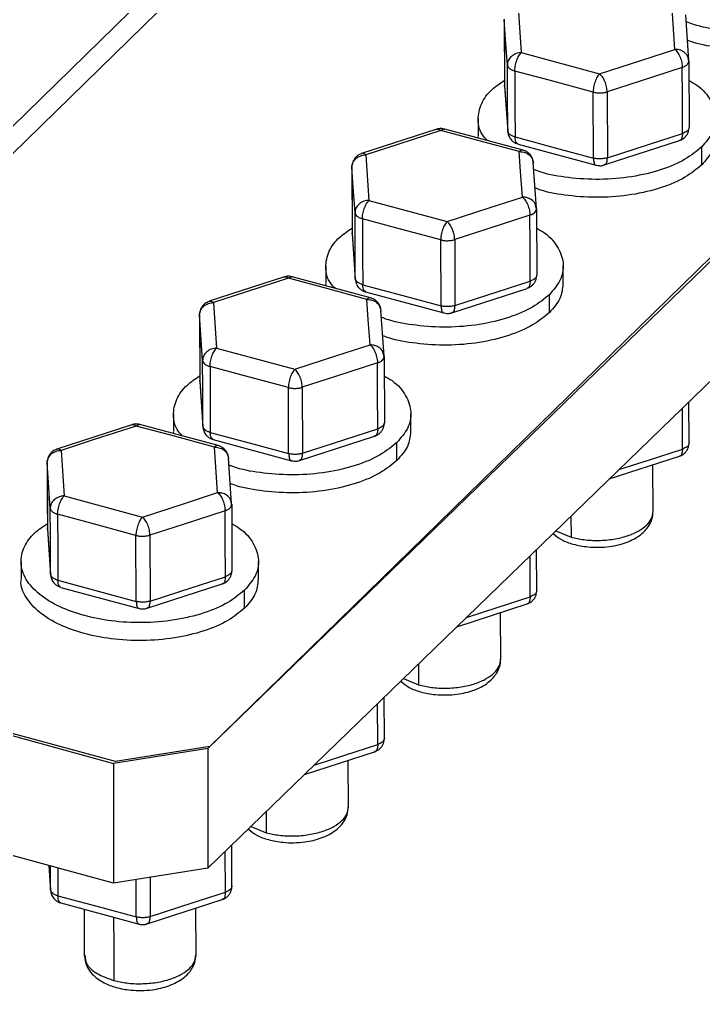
# Model space of a CAD drawing. Header units: millimetres. Extents: x 831 to 1324, y 1807 to 2551.
# Drawn here: x 1175 to 1273, y 1807.2 to 1946.2 of the extents above; entities that cross this region are included whole.
import ezdxf

# ---------------------------------------------------------------- set-up
doc = ezdxf.new("R2010")
doc.units = ezdxf.units.MM

msp = doc.modelspace()

# ---------------------------------------------------------------- linework, layer by layer
at = {"color": 7, "linetype": 'Continuous', "lineweight": 25}
for p, q in [((1234.08, 1989.58), (1116.24, 1874.56)), ((1235.85, 1987.38), (1118.01, 1872.36)), ((1201.98, 1841.88), (1324.02, 1960.13)), ((1323.59, 1960.62), (1202.25, 1842.18)), ((1244.45, 1946.27), (1244.49, 1936.83)), ((1270.87, 1940.37), (1270.43, 1946.88)), ((1324.02, 1942.98), (1201.98, 1824.74)), ((1246.88, 1941.48), (1258.1, 1938.46)), ((1270.88, 1940.28), (1270.81, 1940.55)), ((1270.87, 1940.14), (1270.84, 1940.6)), ((1270.88, 1940.28), (1270.92, 1930.83)), ((1188.74, 1840.03), (834.97, 1936.18)), ((835.26, 1936.45), (1188.45, 1839.75)), ((1244.49, 1936.79), (1244.52, 1936.94)), ((1244.49, 1936.79), (1244.94, 1930.28)), ((1244.54, 1936.54), (1244.49, 1936.79)), ((1244.5, 1936.7), (1244.94, 1930.19)), ((1257.21, 1926.39), (1257.17, 1935.83)), ((1259.17, 1935.87), (1259.21, 1926.43)), ((1240.71, 1932.1), (1240.71, 1929.57)), ((1270.92, 1930.83), (1270.89, 1930.7)), ((1234.78, 1930.52), (1224.01, 1927.03)), ((1247.13, 1927.53), (1235.91, 1930.55)), ((1244.94, 1930.28), (1245.01, 1929.95)), ((1246.42, 1928.39), (1257.63, 1925.37)), ((1258.77, 1925.4), (1269.54, 1928.89)), ((1272.72, 1925.47), (1272.72, 1927.99)), ((1222.62, 1925.12), (1222.66, 1915.68)), ((1248.53, 1926.01), (1248.61, 1925.64)), ((1249.05, 1919.22), (1248.6, 1925.74)), ((1225.06, 1920.33), (1236.27, 1917.31)), ((1249.05, 1919.13), (1248.98, 1919.4)), ((1249.04, 1918.99), (1249.01, 1919.45)), ((1249.05, 1919.13), (1249.09, 1909.69)), ((1222.67, 1915.65), (1222.7, 1915.79)), ((1222.67, 1915.65), (1223.11, 1909.13)), ((1222.71, 1915.39), (1222.67, 1915.65)), ((1222.67, 1915.55), (1223.11, 1909.04)), ((1235.39, 1905.24), (1235.34, 1914.68)), ((1237.34, 1914.73), (1237.38, 1905.29)), ((1218.89, 1910.95), (1218.89, 1908.43)), ((1252.89, 1908.43), (1252.89, 1910.95)), ((1212.95, 1909.38), (1202.18, 1905.89)), ((1225.3, 1906.38), (1214.08, 1909.41)), ((1223.11, 1909.13), (1223.19, 1908.8)), ((1249.09, 1909.69), (1249.06, 1909.55)), ((1224.59, 1907.24), (1235.81, 1904.22)), ((1236.94, 1904.25), (1247.71, 1907.74)), ((1250.9, 1904.32), (1250.9, 1906.84)), ((1226.71, 1904.86), (1226.78, 1904.49)), ((1227.22, 1898.07), (1226.78, 1904.59)), ((1200.79, 1903.97), (1200.84, 1894.53)), ((1203.23, 1899.19), (1214.45, 1896.16)), ((1227.22, 1897.98), (1227.15, 1898.26)), ((1227.22, 1897.84), (1227.19, 1898.3)), ((1227.22, 1897.98), (1227.27, 1888.54)), ((1200.84, 1894.5), (1200.87, 1894.65)), ((1200.84, 1894.5), (1201.28, 1887.99)), ((1200.88, 1894.24), (1200.84, 1894.5)), ((1200.84, 1894.41), (1201.29, 1887.89)), ((1213.56, 1884.1), (1213.52, 1893.54)), ((1215.51, 1893.58), (1215.56, 1884.14)), ((1269.98, 1884.75), (1269.95, 1890.6)), ((1270.92, 1885.63), (1270.89, 1891.51)), ((1197.06, 1889.8), (1197.06, 1887.28)), ((1231.06, 1887.28), (1231.06, 1889.8)), ((1191.12, 1888.23), (1180.35, 1884.74)), ((1203.47, 1885.24), (1192.26, 1888.26)), ((1201.28, 1887.99), (1201.36, 1887.65)), ((1227.27, 1888.54), (1227.24, 1888.4)), ((1215.11, 1883.1), (1225.88, 1886.59)), ((1202.76, 1886.1), (1213.98, 1883.07)), ((1229.07, 1883.17), (1229.07, 1885.69)), ((1270.92, 1885.66), (1270.89, 1885.53)), ((1204.88, 1883.71), (1204.95, 1883.35)), ((1205.39, 1876.93), (1204.95, 1883.44)), ((1259.48, 1880.46), (1269.54, 1883.72)), ((1178.97, 1882.83), (1179.01, 1873.39)), ((1265.76, 1875.81), (1265.73, 1882.48)), ((1181.4, 1878.04), (1192.62, 1875.02)), ((1205.4, 1876.83), (1205.33, 1877.11)), ((1205.39, 1876.7), (1205.36, 1877.16)), ((1205.4, 1876.83), (1205.44, 1867.39)), ((1254, 1875.14), (1254.01, 1872.13)), ((1179.01, 1873.35), (1179.04, 1873.5)), ((1179.01, 1873.35), (1179.46, 1866.84)), ((1179.06, 1873.09), (1179.01, 1873.35)), ((1179.02, 1873.26), (1179.46, 1866.75)), ((1191.73, 1862.95), (1191.69, 1872.39)), ((1193.69, 1872.43), (1193.73, 1862.99)), ((1251.82, 1873.04), (1254.01, 1872.13)), ((1188.45, 1822.61), (1011.85, 1870.96)), ((1248.16, 1863.61), (1248.13, 1869.46)), ((1249.1, 1864.48), (1249.07, 1870.37)), ((1175.23, 1868.66), (1175.23, 1866.13)), ((1209.23, 1866.13), (1209.23, 1868.66)), ((1179.46, 1866.84), (1179.53, 1866.51)), ((1205.44, 1867.39), (1205.41, 1867.26)), ((1193.29, 1861.96), (1204.06, 1865.45)), ((1180.94, 1864.95), (1192.15, 1861.93)), ((1207.25, 1862.02), (1207.25, 1864.55)), ((1249.09, 1864.52), (1249.06, 1864.38)), ((1237.66, 1859.31), (1247.71, 1862.57)), ((1243.94, 1854.66), (1243.91, 1861.34)), ((1232.17, 1853.99), (1232.18, 1850.98)), ((1230, 1851.89), (1232.18, 1850.98)), ((1227.27, 1843.33), (1227.24, 1849.22)), ((1226.33, 1842.46), (1226.3, 1848.31)), ((1227.27, 1843.37), (1227.24, 1843.23)), ((1201.98, 1841.88), (1188.45, 1839.75)), ((1202.25, 1842.18), (1188.74, 1840.03)), ((1201.98, 1841.88), (1201.98, 1824.74)), ((1215.83, 1838.16), (1225.88, 1841.42)), ((1188.45, 1839.75), (1188.45, 1822.61)), ((1222.11, 1833.51), (1222.08, 1840.19)), ((1210.34, 1832.85), (1210.36, 1829.84)), ((1208.17, 1830.74), (1210.36, 1829.84)), ((1205.44, 1822.19), (1205.42, 1828.07)), ((1204.5, 1821.31), (1204.48, 1827.16)), ((1179.22, 1825.14), (1179.46, 1821.57)), ((1179.22, 1825.14), (1179.46, 1821.67)), ((1179.46, 1821.67), (1179.44, 1825.08)), ((1180.5, 1824.79), (1180.52, 1820.8)), ((1201.98, 1824.74), (1188.45, 1822.61)), ((1191.73, 1817.78), (1191.71, 1823.12)), ((1205.44, 1822.22), (1205.41, 1822.08)), ((1179.46, 1821.67), (1179.55, 1821.3)), ((1180.94, 1819.78), (1192.15, 1816.76)), ((1193.29, 1816.78), (1204.06, 1820.28)), ((1184.26, 1818.88), (1184.29, 1812.29)), ((1200.29, 1812.37), (1200.26, 1819.04))]:
    msp.add_line(p, q, dxfattribs=at)
at = {"color": 7, "linetype": 'Continuous', "lineweight": 25, "flags": 128}
for points in [[(1246.44, 1947.99), (1246.69, 1944.35), (1246.88, 1941.48)], [(1268.87, 1941.95), (1268.62, 1945.6), (1268.43, 1948.46)], [(1244.89, 1939.72), (1244.64, 1943.37), (1244.45, 1946.23)], [(1244.45, 1946.23), (1244.47, 1940.95), (1244.49, 1936.79)], [(1258.1, 1938.46), (1264.13, 1940.41), (1268.87, 1941.95)], [(1244.94, 1930.28), (1244.91, 1935.57), (1244.89, 1939.72)], [(1269.94, 1939.37), (1263.91, 1937.41), (1259.17, 1935.87)], [(1269.98, 1929.93), (1269.96, 1935.21), (1269.94, 1939.37)], [(1257.17, 1935.83), (1250.89, 1937.52), (1245.95, 1938.85)], [(1245.95, 1938.85), (1245.98, 1933.57), (1246, 1929.41)], [(1235.38, 1930.34), (1229.35, 1928.38), (1224.61, 1926.85)], [(1246.6, 1927.32), (1240.32, 1929.01), (1235.38, 1930.34)], [(1246, 1929.41), (1252.28, 1927.72), (1257.21, 1926.39)], [(1259.21, 1926.43), (1265.24, 1928.39), (1269.98, 1929.93)], [(1224.61, 1926.85), (1224.86, 1923.2), (1225.06, 1920.33)], [(1247.04, 1920.8), (1246.79, 1924.45), (1246.6, 1927.32)], [(1223.07, 1918.57), (1222.82, 1922.22), (1222.62, 1925.09)], [(1222.62, 1925.09), (1222.65, 1919.8), (1222.67, 1915.65)], [(1236.27, 1917.31), (1242.3, 1919.27), (1247.04, 1920.8)], [(1223.11, 1909.13), (1223.09, 1914.42), (1223.07, 1918.57)], [(1248.11, 1918.22), (1242.08, 1916.26), (1237.34, 1914.73)], [(1248.16, 1908.78), (1248.13, 1914.07), (1248.11, 1918.22)], [(1235.34, 1914.68), (1229.06, 1916.38), (1224.13, 1917.71)], [(1224.13, 1917.71), (1224.15, 1912.42), (1224.17, 1908.27)], [(1213.56, 1909.19), (1207.53, 1907.24), (1202.79, 1905.7)], [(1224.77, 1906.17), (1218.49, 1907.86), (1213.56, 1909.19)], [(1237.38, 1905.29), (1243.42, 1907.24), (1248.16, 1908.78)], [(1224.17, 1908.27), (1230.45, 1906.57), (1235.39, 1905.24)], [(1202.79, 1905.7), (1203.04, 1902.05), (1203.23, 1899.19)], [(1225.22, 1899.66), (1224.97, 1903.3), (1224.77, 1906.17)], [(1201.24, 1897.43), (1200.99, 1901.07), (1200.8, 1903.94)], [(1200.8, 1903.94), (1200.82, 1898.65), (1200.84, 1894.5)], [(1214.45, 1896.16), (1220.48, 1898.12), (1225.22, 1899.66)], [(1201.28, 1887.99), (1201.26, 1893.27), (1201.24, 1897.43)], [(1213.52, 1893.54), (1207.24, 1895.23), (1202.3, 1896.56)], [(1202.3, 1896.56), (1202.32, 1891.27), (1202.34, 1887.12)], [(1226.29, 1897.07), (1220.25, 1895.12), (1215.51, 1893.58)], [(1226.33, 1887.63), (1226.3, 1892.92), (1226.29, 1897.07)], [(1191.73, 1888.04), (1185.7, 1886.09), (1180.96, 1884.55)], [(1202.95, 1885.02), (1196.67, 1886.71), (1191.73, 1888.04)], [(1215.56, 1884.14), (1221.59, 1886.09), (1226.33, 1887.63)], [(1202.34, 1887.12), (1208.62, 1885.43), (1213.56, 1884.1)], [(1203.39, 1878.51), (1203.14, 1882.16), (1202.95, 1885.02)], [(1260.87, 1881.8), (1265.24, 1883.22), (1269.98, 1884.75)], [(1180.96, 1884.55), (1181.21, 1880.9), (1181.4, 1878.04)], [(1179.41, 1876.28), (1179.17, 1879.93), (1178.97, 1882.79)], [(1178.97, 1882.79), (1178.99, 1877.51), (1179.01, 1873.35)], [(1192.62, 1875.02), (1198.65, 1876.97), (1203.39, 1878.51)], [(1179.46, 1866.84), (1179.43, 1872.13), (1179.41, 1876.28)], [(1191.69, 1872.39), (1185.41, 1874.08), (1180.47, 1875.41)], [(1180.47, 1875.41), (1180.5, 1870.13), (1180.52, 1865.97)], [(1204.46, 1875.92), (1198.43, 1873.97), (1193.69, 1872.43)], [(1204.5, 1866.48), (1204.48, 1871.77), (1204.46, 1875.92)], [(1180.52, 1865.97), (1186.8, 1864.28), (1191.73, 1862.95)], [(1193.73, 1862.99), (1199.76, 1864.95), (1204.5, 1866.48)], [(1239.04, 1860.65), (1243.42, 1862.07), (1248.16, 1863.61)], [(1217.21, 1839.5), (1221.59, 1840.92), (1226.33, 1842.46)], [(1193.71, 1823.44), (1193.71, 1821.97), (1193.73, 1817.82)], [(1193.73, 1817.82), (1199.76, 1819.78), (1204.5, 1821.31)], [(1180.52, 1820.8), (1186.8, 1819.11), (1191.73, 1817.78)], [(1188.49, 1817.74), (1188.51, 1813.6), (1188.53, 1808.69)]]:
    msp.add_lwpolyline(points, dxfattribs=at)
at = {"color": 7, "linetype": 'Continuous', "lineweight": 25}
for points, knots in [([(1294.55, 1949.14), (1293.81, 1948.52), (1292.26, 1947.26), (1288.78, 1945.78), (1284.58, 1944.77), (1279.97, 1944.38), (1275.55, 1944.66), (1272.32, 1945.2), (1270.85, 1945.77), (1270.5, 1945.9)], [0, 0, 0, 0, 0.149696, 0.310202, 0.476717, 0.643231, 0.803737, 0.953433, 1, 1, 1, 1]), ([(1294.55, 1946.56), (1293.81, 1945.95), (1292.26, 1944.69), (1288.78, 1943.21), (1284.58, 1942.2), (1279.97, 1941.81), (1275.55, 1942.09), (1272.38, 1942.62), (1270.97, 1943.15), (1270.68, 1943.26)], [0, 0, 0, 0, 0.150883, 0.312663, 0.480498, 0.648333, 0.810113, 0.960996, 1, 1, 1, 1]), ([(1268.87, 1941.95), (1269, 1941.85), (1269.13, 1941.7), (1269.39, 1941.32), (1269.52, 1941.09), (1269.73, 1940.58), (1269.81, 1940.31), (1269.91, 1939.81), (1269.94, 1939.57), (1269.94, 1939.37)], [0, 0, 0, 0, 0.25, 0.25, 0.5, 0.5, 0.75, 0.75, 1, 1, 1, 1]), ([(1270.81, 1940.55), (1270.78, 1940.7), (1270.71, 1941.1), (1270.22, 1941.59), (1269.55, 1941.91), (1269.09, 1941.94), (1268.87, 1941.95)], [0, 0, 0, 0, 0.184227, 0.510841, 0.764947, 1, 1, 1, 1]), ([(1246.88, 1941.48), (1246.65, 1941.47), (1246.39, 1941.43), (1245.9, 1941.25), (1245.67, 1941.12), (1245.28, 1940.78), (1245.13, 1940.57), (1244.93, 1940.14), (1244.89, 1939.92), (1244.89, 1939.72)], [0, 0, 0, 0, 0.25, 0.25, 0.5, 0.5, 0.75, 0.75, 1, 1, 1, 1]), ([(1245.95, 1938.85), (1245.95, 1939.06), (1245.97, 1939.29), (1246.06, 1939.81), (1246.13, 1940.08), (1246.31, 1940.59), (1246.42, 1940.83), (1246.65, 1941.22), (1246.77, 1941.37), (1246.88, 1941.48)], [0, 0, 0, 0, 0.25, 0.25, 0.5, 0.5, 0.75, 0.75, 1, 1, 1, 1]), ([(1244.89, 1939.72), (1244.9, 1939.64), (1244.93, 1939.55), (1245.03, 1939.38), (1245.1, 1939.29), (1245.29, 1939.14), (1245.41, 1939.07), (1245.66, 1938.94), (1245.81, 1938.89), (1245.95, 1938.85)], [0, 0, 0, 0, 0.25, 0.25, 0.5, 0.5, 0.75, 0.75, 1, 1, 1, 1]), ([(1269.94, 1939.37), (1270.08, 1939.41), (1270.21, 1939.47), (1270.45, 1939.6), (1270.56, 1939.68), (1270.73, 1939.84), (1270.79, 1939.93), (1270.87, 1940.1), (1270.88, 1940.19), (1270.88, 1940.28)], [0, 0, 0, 0, 0.25, 0.25, 0.5, 0.5, 0.75, 0.75, 1, 1, 1, 1]), ([(1258.1, 1938.46), (1257.99, 1938.35), (1257.87, 1938.2), (1257.64, 1937.81), (1257.53, 1937.57), (1257.35, 1937.06), (1257.28, 1936.78), (1257.19, 1936.27), (1257.17, 1936.03), (1257.17, 1935.83)], [0, 0, 0, 0, 0.25, 0.25, 0.5, 0.5, 0.75, 0.75, 1, 1, 1, 1]), ([(1259.17, 1935.87), (1259.17, 1936.08), (1259.14, 1936.31), (1259.04, 1936.82), (1258.96, 1937.09), (1258.75, 1937.59), (1258.62, 1937.83), (1258.36, 1938.21), (1258.22, 1938.36), (1258.1, 1938.46)], [0, 0, 0, 0, 0.25, 0.25, 0.5, 0.5, 0.75, 0.75, 1, 1, 1, 1]), ([(1242.03, 1928.91), (1241.82, 1929.11), (1240.93, 1930.04), (1240.56, 1931.88), (1241.01, 1934.16), (1242.37, 1936.1), (1243.85, 1937.09), (1244.49, 1937.52)], [0, 0, 0, 0, 0.076092, 0.337748, 0.589965, 0.825194, 1, 1, 1, 1]), ([(1270.89, 1937.52), (1271.28, 1937.29), (1272.71, 1936.48), (1274.14, 1934.67), (1274.91, 1932.33), (1274.46, 1930.01), (1273.29, 1928.65), (1272.72, 1927.99)], [0, 0, 0, 0, 0.088308, 0.324319, 0.56033, 0.787827, 1, 1, 1, 1]), ([(1257.17, 1935.83), (1257.32, 1935.79), (1257.48, 1935.76), (1257.82, 1935.72), (1258, 1935.71), (1258.36, 1935.72), (1258.53, 1935.74), (1258.87, 1935.79), (1259.03, 1935.83), (1259.17, 1935.87)], [0, 0, 0, 0, 0.25, 0.25, 0.5, 0.5, 0.75, 0.75, 1, 1, 1, 1]), ([(1235.92, 1930.54), (1235.77, 1930.57), (1235.44, 1930.64), (1235.04, 1930.62), (1234.81, 1930.52), (1234.76, 1930.5)], [0, 0, 0, 0, 0.375786, 0.859677, 1, 1, 1, 1]), ([(1269.54, 1928.9), (1269.64, 1928.93), (1269.86, 1929.01), (1270.17, 1929.21), (1270.47, 1929.51), (1270.7, 1929.87), (1270.86, 1930.27), (1270.9, 1930.56), (1270.91, 1930.7)], [0, 0, 0, 0, 0.121074, 0.288142, 0.463983, 0.644464, 0.824759, 1, 1, 1, 1]), ([(1270.89, 1930.7), (1270.88, 1930.65), (1270.86, 1930.49), (1270.61, 1930.2), (1270.22, 1930.03), (1269.98, 1929.93)], [0, 0, 0, 0, 0.16951, 0.497975, 1, 1, 1, 1]), ([(1234.78, 1930.5), (1234.87, 1930.53), (1235.05, 1930.57), (1235.27, 1930.42), (1235.38, 1930.34)], [0, 0, 0, 0, 0.460941, 1, 1, 1, 1]), ([(1235.38, 1930.34), (1235.52, 1930.45), (1235.71, 1930.62), (1235.86, 1930.53), (1235.9, 1930.51)], [0, 0, 0, 0, 0.716577, 1, 1, 1, 1]), ([(1240.74, 1929.25), (1240.73, 1929.28), (1240.7, 1929.37), (1240.73, 1929.46), (1240.76, 1929.52)], [0, 0, 0, 0, 0.292316, 1, 1, 1, 1]), ([(1246, 1929.41), (1245.85, 1929.45), (1245.71, 1929.5), (1245.45, 1929.62), (1245.33, 1929.7), (1245.14, 1929.85), (1245.07, 1929.93), (1244.97, 1930.11), (1244.94, 1930.19), (1244.94, 1930.28)], [0, 0, 0, 0, 0.25, 0.25, 0.5, 0.5, 0.75, 0.75, 1, 1, 1, 1]), ([(1244.96, 1930.08), (1245, 1929.89), (1245.08, 1929.47), (1245.39, 1929.01), (1245.76, 1928.69), (1246.07, 1928.51), (1246.28, 1928.45), (1246.36, 1928.42)], [0, 0, 0, 0, 0.250375, 0.549196, 0.715968, 0.890039, 1, 1, 1, 1]), ([(1246.42, 1928.41), (1246.33, 1928.45), (1246.16, 1928.53), (1246.02, 1928.92), (1246.01, 1929.25), (1246, 1929.41)], [0, 0, 0, 0, 0.3718498, 0.6956242, 1, 1, 1, 1]), ([(1269.98, 1929.93), (1269.96, 1929.7), (1269.92, 1929.24), (1269.72, 1928.92), (1269.55, 1928.91), (1269.53, 1928.91)], [0, 0, 0, 0, 0.443093, 0.922101, 1, 1, 1, 1]), ([(1274.67, 1929.53), (1274.6, 1928.82), (1274.47, 1927.38), (1273.31, 1926.08), (1272.72, 1925.42)], [0, 0, 0, 0, 0.49541, 1, 1, 1, 1]), ([(1272.72, 1927.99), (1271.98, 1927.38), (1270.44, 1926.11), (1266.96, 1924.63), (1262.75, 1923.62), (1258.15, 1923.23), (1253.72, 1923.51), (1250.49, 1924.06), (1249.02, 1924.62), (1248.67, 1924.75)], [0, 0, 0, 0, 0.1496957, 0.3102025, 0.4767165, 0.6432306, 0.8037373, 0.953433, 1, 1, 1, 1]), ([(1222.62, 1925.09), (1222.62, 1925.29), (1222.66, 1925.51), (1222.86, 1925.94), (1223.01, 1926.14), (1223.4, 1926.49), (1223.63, 1926.62), (1224.12, 1926.8), (1224.38, 1926.84), (1224.61, 1926.85)], [0, 0, 0, 0, 0.25, 0.25, 0.5, 0.5, 0.75, 0.75, 1, 1, 1, 1]), ([(1223.99, 1927.01), (1223.79, 1926.93), (1223.47, 1926.8), (1223.11, 1926.46), (1222.86, 1926.1), (1222.69, 1925.68), (1222.65, 1925.38), (1222.63, 1925.24)], [0, 0, 0, 0, 0.259638, 0.437266, 0.623352, 0.812788, 1, 1, 1, 1]), ([(1224.61, 1926.85), (1224.46, 1926.96), (1224.23, 1927.11), (1224.07, 1927.01), (1224.02, 1926.99)], [0, 0, 0, 0, 0.695826, 1, 1, 1, 1]), ([(1247.16, 1927.51), (1247.07, 1927.53), (1246.91, 1927.57), (1246.7, 1927.4), (1246.6, 1927.32)], [0, 0, 0, 0, 0.483747, 1, 1, 1, 1]), ([(1246.6, 1927.32), (1246.88, 1927.29), (1247.47, 1927.24), (1248.14, 1926.79), (1248.48, 1926.33), (1248.52, 1926.07), (1248.53, 1926.01)], [0, 0, 0, 0, 0.313594, 0.652606, 0.916358, 1, 1, 1, 1]), ([(1248.58, 1925.86), (1248.54, 1926.06), (1248.45, 1926.49), (1248.1, 1926.96), (1247.72, 1927.28), (1247.42, 1927.44), (1247.23, 1927.49), (1247.16, 1927.51)], [0, 0, 0, 0, 0.260808, 0.570022, 0.738345, 0.910699, 1, 1, 1, 1]), ([(1272.72, 1925.42), (1271.98, 1924.81), (1270.44, 1923.54), (1266.96, 1922.06), (1262.75, 1921.05), (1258.15, 1920.66), (1253.72, 1920.94), (1250.56, 1921.47), (1249.14, 1922), (1248.85, 1922.11)], [0, 0, 0, 0, 0.1508832, 0.3126632, 0.4804982, 0.6483332, 0.8101132, 0.9609964, 1, 1, 1, 1]), ([(1259.21, 1926.43), (1259.07, 1926.39), (1258.91, 1926.35), (1258.58, 1926.3), (1258.4, 1926.28), (1258.04, 1926.27), (1257.86, 1926.28), (1257.52, 1926.32), (1257.36, 1926.35), (1257.21, 1926.39)], [0, 0, 0, 0, 0.25, 0.25, 0.5, 0.5, 0.75, 0.75, 1, 1, 1, 1]), ([(1257.21, 1926.39), (1257.23, 1926.17), (1257.27, 1925.71), (1257.45, 1925.39), (1257.6, 1925.39), (1257.62, 1925.39)], [0, 0, 0, 0, 0.4441801, 0.9243644, 1, 1, 1, 1]), ([(1257.62, 1925.38), (1257.76, 1925.35), (1258.1, 1925.28), (1258.51, 1925.3), (1258.73, 1925.4), (1258.78, 1925.42)], [0, 0, 0, 0, 0.377724, 0.857378, 1, 1, 1, 1]), ([(1258.75, 1925.45), (1258.83, 1925.47), (1259.02, 1925.51), (1259.18, 1925.89), (1259.2, 1926.26), (1259.21, 1926.43)], [0, 0, 0, 0, 0.284544, 0.656205, 1, 1, 1, 1]), ([(1225.06, 1920.33), (1224.82, 1920.33), (1224.57, 1920.29), (1224.08, 1920.11), (1223.84, 1919.97), (1223.45, 1919.63), (1223.3, 1919.42), (1223.11, 1919), (1223.07, 1918.78), (1223.07, 1918.57)], [0, 0, 0, 0, 0.25, 0.25, 0.5, 0.5, 0.75, 0.75, 1, 1, 1, 1]), ([(1224.13, 1917.71), (1224.13, 1917.91), (1224.14, 1918.15), (1224.23, 1918.66), (1224.31, 1918.93), (1224.49, 1919.44), (1224.6, 1919.68), (1224.83, 1920.07), (1224.95, 1920.23), (1225.06, 1920.33)], [0, 0, 0, 0, 0.25, 0.25, 0.5, 0.5, 0.75, 0.75, 1, 1, 1, 1]), ([(1247.04, 1920.8), (1247.17, 1920.7), (1247.3, 1920.55), (1247.57, 1920.17), (1247.69, 1919.94), (1247.9, 1919.43), (1247.98, 1919.17), (1248.09, 1918.66), (1248.11, 1918.42), (1248.11, 1918.22)], [0, 0, 0, 0, 0.25, 0.25, 0.5, 0.5, 0.75, 0.75, 1, 1, 1, 1]), ([(1248.98, 1919.4), (1248.95, 1919.55), (1248.88, 1919.96), (1248.39, 1920.44), (1247.72, 1920.76), (1247.26, 1920.79), (1247.04, 1920.8)], [0, 0, 0, 0, 0.184227, 0.510841, 0.764947, 1, 1, 1, 1]), ([(1223.07, 1918.57), (1223.07, 1918.49), (1223.1, 1918.4), (1223.2, 1918.23), (1223.27, 1918.14), (1223.46, 1917.99), (1223.58, 1917.92), (1223.84, 1917.8), (1223.98, 1917.75), (1224.13, 1917.71)], [0, 0, 0, 0, 0.25, 0.25, 0.5, 0.5, 0.75, 0.75, 1, 1, 1, 1]), ([(1248.11, 1918.22), (1248.25, 1918.26), (1248.39, 1918.32), (1248.63, 1918.45), (1248.73, 1918.53), (1248.9, 1918.69), (1248.96, 1918.78), (1249.04, 1918.95), (1249.06, 1919.04), (1249.05, 1919.13)], [0, 0, 0, 0, 0.25, 0.25, 0.5, 0.5, 0.75, 0.75, 1, 1, 1, 1]), ([(1236.27, 1917.31), (1236.16, 1917.2), (1236.04, 1917.05), (1235.81, 1916.66), (1235.7, 1916.42), (1235.52, 1915.91), (1235.45, 1915.64), (1235.36, 1915.12), (1235.34, 1914.89), (1235.34, 1914.68)], [0, 0, 0, 0, 0.25, 0.25, 0.5, 0.5, 0.75, 0.75, 1, 1, 1, 1]), ([(1237.34, 1914.73), (1237.34, 1914.93), (1237.32, 1915.17), (1237.21, 1915.67), (1237.13, 1915.94), (1236.92, 1916.45), (1236.79, 1916.68), (1236.53, 1917.06), (1236.4, 1917.21), (1236.27, 1917.31)], [0, 0, 0, 0, 0.25, 0.25, 0.5, 0.5, 0.75, 0.75, 1, 1, 1, 1]), ([(1220.2, 1907.76), (1220, 1907.97), (1219.11, 1908.89), (1218.73, 1910.74), (1219.18, 1913.01), (1220.54, 1914.95), (1222.03, 1915.95), (1222.66, 1916.37)], [0, 0, 0, 0, 0.076092, 0.337748, 0.589965, 0.825194, 1, 1, 1, 1]), ([(1249.06, 1916.37), (1249.45, 1916.15), (1250.89, 1915.33), (1252.32, 1913.53), (1253.09, 1911.19), (1252.64, 1908.87), (1251.46, 1907.5), (1250.9, 1906.84)], [0, 0, 0, 0, 0.088308, 0.324319, 0.56033, 0.787827, 1, 1, 1, 1]), ([(1235.34, 1914.68), (1235.49, 1914.65), (1235.65, 1914.61), (1235.99, 1914.57), (1236.17, 1914.56), (1236.53, 1914.57), (1236.71, 1914.59), (1237.04, 1914.64), (1237.2, 1914.68), (1237.34, 1914.73)], [0, 0, 0, 0, 0.25, 0.25, 0.5, 0.5, 0.75, 0.75, 1, 1, 1, 1]), ([(1214.09, 1909.4), (1213.95, 1909.43), (1213.62, 1909.5), (1213.21, 1909.48), (1212.99, 1909.37), (1212.94, 1909.35)], [0, 0, 0, 0, 0.375786, 0.859677, 1, 1, 1, 1]), ([(1212.96, 1909.36), (1213.04, 1909.38), (1213.22, 1909.42), (1213.44, 1909.27), (1213.56, 1909.19)], [0, 0, 0, 0, 0.460941, 1, 1, 1, 1]), ([(1213.56, 1909.19), (1213.7, 1909.31), (1213.89, 1909.47), (1214.03, 1909.38), (1214.07, 1909.36)], [0, 0, 0, 0, 0.716577, 1, 1, 1, 1]), ([(1218.92, 1908.1), (1218.91, 1908.13), (1218.87, 1908.22), (1218.91, 1908.31), (1218.93, 1908.38)], [0, 0, 0, 0, 0.292316, 1, 1, 1, 1]), ([(1224.17, 1908.27), (1224.02, 1908.31), (1223.88, 1908.36), (1223.62, 1908.48), (1223.51, 1908.55), (1223.32, 1908.7), (1223.24, 1908.79), (1223.14, 1908.96), (1223.12, 1909.05), (1223.11, 1909.13)], [0, 0, 0, 0, 0.25, 0.25, 0.5, 0.5, 0.75, 0.75, 1, 1, 1, 1]), ([(1223.13, 1908.93), (1223.17, 1908.74), (1223.25, 1908.32), (1223.57, 1907.86), (1223.94, 1907.54), (1224.24, 1907.36), (1224.45, 1907.3), (1224.53, 1907.28)], [0, 0, 0, 0, 0.250375, 0.549196, 0.715968, 0.890039, 1, 1, 1, 1]), ([(1248.16, 1908.78), (1248.14, 1908.56), (1248.1, 1908.09), (1247.89, 1907.77), (1247.73, 1907.76), (1247.7, 1907.76)], [0, 0, 0, 0, 0.443093, 0.922101, 1, 1, 1, 1]), ([(1247.72, 1907.75), (1247.81, 1907.78), (1248.03, 1907.86), (1248.34, 1908.07), (1248.64, 1908.36), (1248.88, 1908.72), (1249.04, 1909.13), (1249.07, 1909.41), (1249.09, 1909.55)], [0, 0, 0, 0, 0.121074, 0.288142, 0.463983, 0.644464, 0.824759, 1, 1, 1, 1]), ([(1249.06, 1909.55), (1249.06, 1909.5), (1249.04, 1909.34), (1248.78, 1909.05), (1248.39, 1908.88), (1248.16, 1908.78)], [0, 0, 0, 0, 0.16951, 0.497975, 1, 1, 1, 1]), ([(1252.84, 1908.38), (1252.78, 1907.67), (1252.64, 1906.24), (1251.48, 1904.93), (1250.9, 1904.27)], [0, 0, 0, 0, 0.49541, 1, 1, 1, 1]), ([(1224.6, 1907.26), (1224.51, 1907.3), (1224.34, 1907.38), (1224.2, 1907.77), (1224.18, 1908.1), (1224.17, 1908.27)], [0, 0, 0, 0, 0.37185, 0.695624, 1, 1, 1, 1]), ([(1200.8, 1903.94), (1200.79, 1904.14), (1200.84, 1904.36), (1201.03, 1904.79), (1201.18, 1904.99), (1201.57, 1905.34), (1201.81, 1905.47), (1202.3, 1905.65), (1202.55, 1905.69), (1202.79, 1905.7)], [0, 0, 0, 0, 0.25, 0.25, 0.5, 0.5, 0.75, 0.75, 1, 1, 1, 1]), ([(1202.16, 1905.86), (1201.97, 1905.78), (1201.64, 1905.65), (1201.29, 1905.31), (1201.04, 1904.95), (1200.86, 1904.53), (1200.83, 1904.24), (1200.81, 1904.09)], [0, 0, 0, 0, 0.2596376, 0.4372658, 0.6233523, 0.8127884, 1, 1, 1, 1]), ([(1202.79, 1905.7), (1202.63, 1905.81), (1202.41, 1905.97), (1202.25, 1905.87), (1202.2, 1905.84)], [0, 0, 0, 0, 0.695826, 1, 1, 1, 1]), ([(1225.33, 1906.36), (1225.25, 1906.38), (1225.08, 1906.42), (1224.88, 1906.25), (1224.77, 1906.17)], [0, 0, 0, 0, 0.483747, 1, 1, 1, 1]), ([(1224.77, 1906.17), (1225.06, 1906.14), (1225.65, 1906.09), (1226.31, 1905.64), (1226.66, 1905.19), (1226.7, 1904.92), (1226.71, 1904.86)], [0, 0, 0, 0, 0.313594, 0.652606, 0.916358, 1, 1, 1, 1]), ([(1226.76, 1904.71), (1226.71, 1904.91), (1226.62, 1905.34), (1226.28, 1905.82), (1225.89, 1906.13), (1225.6, 1906.29), (1225.4, 1906.35), (1225.33, 1906.36)], [0, 0, 0, 0, 0.260808, 0.570022, 0.738345, 0.910699, 1, 1, 1, 1]), ([(1250.9, 1906.84), (1250.15, 1906.23), (1248.61, 1904.96), (1245.13, 1903.48), (1240.93, 1902.47), (1236.32, 1902.09), (1231.89, 1902.37), (1228.66, 1902.91), (1227.19, 1903.47), (1226.84, 1903.6)], [0, 0, 0, 0, 0.149696, 0.310202, 0.476717, 0.643231, 0.803737, 0.953433, 1, 1, 1, 1]), ([(1250.9, 1904.27), (1250.15, 1903.66), (1248.61, 1902.39), (1245.13, 1900.91), (1240.93, 1899.9), (1236.32, 1899.51), (1231.9, 1899.8), (1228.73, 1900.32), (1227.31, 1900.86), (1227.02, 1900.97)], [0, 0, 0, 0, 0.150883, 0.312663, 0.480498, 0.648333, 0.810113, 0.960996, 1, 1, 1, 1]), ([(1237.38, 1905.29), (1237.24, 1905.24), (1237.09, 1905.2), (1236.75, 1905.15), (1236.57, 1905.13), (1236.22, 1905.12), (1236.04, 1905.13), (1235.69, 1905.17), (1235.53, 1905.2), (1235.39, 1905.24)], [0, 0, 0, 0, 0.25, 0.25, 0.5, 0.5, 0.75, 0.75, 1, 1, 1, 1]), ([(1235.39, 1905.24), (1235.4, 1905.02), (1235.44, 1904.56), (1235.63, 1904.25), (1235.77, 1904.25), (1235.79, 1904.25)], [0, 0, 0, 0, 0.4441801, 0.9243644, 1, 1, 1, 1]), ([(1235.79, 1904.23), (1235.94, 1904.2), (1236.27, 1904.13), (1236.68, 1904.15), (1236.91, 1904.25), (1236.96, 1904.28)], [0, 0, 0, 0, 0.377724, 0.857378, 1, 1, 1, 1]), ([(1236.92, 1904.3), (1237, 1904.32), (1237.19, 1904.36), (1237.35, 1904.74), (1237.37, 1905.11), (1237.38, 1905.29)], [0, 0, 0, 0, 0.284544, 0.656205, 1, 1, 1, 1]), ([(1203.23, 1899.19), (1203, 1899.18), (1202.74, 1899.14), (1202.25, 1898.96), (1202.01, 1898.82), (1201.63, 1898.48), (1201.47, 1898.27), (1201.28, 1897.85), (1201.24, 1897.63), (1201.24, 1897.43)], [0, 0, 0, 0, 0.25, 0.25, 0.5, 0.5, 0.75, 0.75, 1, 1, 1, 1]), ([(1202.3, 1896.56), (1202.3, 1896.76), (1202.32, 1897), (1202.41, 1897.51), (1202.48, 1897.78), (1202.66, 1898.3), (1202.77, 1898.53), (1203, 1898.93), (1203.12, 1899.08), (1203.23, 1899.19)], [0, 0, 0, 0, 0.25, 0.25, 0.5, 0.5, 0.75, 0.75, 1, 1, 1, 1]), ([(1225.22, 1899.66), (1225.34, 1899.55), (1225.48, 1899.41), (1225.74, 1899.03), (1225.87, 1898.79), (1226.07, 1898.29), (1226.16, 1898.02), (1226.26, 1897.51), (1226.28, 1897.27), (1226.29, 1897.07)], [0, 0, 0, 0, 0.25, 0.25, 0.5, 0.5, 0.75, 0.75, 1, 1, 1, 1]), ([(1227.15, 1898.26), (1227.13, 1898.4), (1227.06, 1898.81), (1226.56, 1899.29), (1225.9, 1899.61), (1225.44, 1899.64), (1225.22, 1899.66)], [0, 0, 0, 0, 0.184227, 0.510841, 0.764947, 1, 1, 1, 1]), ([(1201.24, 1897.43), (1201.25, 1897.34), (1201.27, 1897.25), (1201.37, 1897.08), (1201.45, 1897), (1201.64, 1896.84), (1201.75, 1896.77), (1202.01, 1896.65), (1202.15, 1896.6), (1202.3, 1896.56)], [0, 0, 0, 0, 0.25, 0.25, 0.5, 0.5, 0.75, 0.75, 1, 1, 1, 1]), ([(1226.29, 1897.07), (1226.43, 1897.12), (1226.56, 1897.17), (1226.8, 1897.31), (1226.91, 1897.38), (1227.08, 1897.54), (1227.14, 1897.63), (1227.21, 1897.81), (1227.23, 1897.9), (1227.22, 1897.98)], [0, 0, 0, 0, 0.25, 0.25, 0.5, 0.5, 0.75, 0.75, 1, 1, 1, 1]), ([(1214.45, 1896.16), (1214.34, 1896.06), (1214.22, 1895.9), (1213.99, 1895.51), (1213.88, 1895.27), (1213.69, 1894.76), (1213.62, 1894.49), (1213.53, 1893.98), (1213.51, 1893.74), (1213.52, 1893.54)], [0, 0, 0, 0, 0.25, 0.25, 0.5, 0.5, 0.75, 0.75, 1, 1, 1, 1]), ([(1215.51, 1893.58), (1215.51, 1893.78), (1215.49, 1894.02), (1215.38, 1894.53), (1215.3, 1894.8), (1215.09, 1895.3), (1214.97, 1895.53), (1214.71, 1895.91), (1214.57, 1896.06), (1214.45, 1896.16)], [0, 0, 0, 0, 0.25, 0.25, 0.5, 0.5, 0.75, 0.75, 1, 1, 1, 1]), ([(1198.37, 1886.61), (1198.17, 1886.82), (1197.28, 1887.74), (1196.91, 1889.59), (1197.36, 1891.86), (1198.71, 1893.8), (1200.2, 1894.8), (1200.83, 1895.22)], [0, 0, 0, 0, 0.076092, 0.337748, 0.589965, 0.825194, 1, 1, 1, 1]), ([(1227.24, 1895.22), (1227.63, 1895), (1229.06, 1894.18), (1230.49, 1892.38), (1231.26, 1890.04), (1230.81, 1887.72), (1229.64, 1886.35), (1229.07, 1885.69)], [0, 0, 0, 0, 0.088308, 0.324319, 0.56033, 0.787827, 1, 1, 1, 1]), ([(1213.52, 1893.54), (1213.66, 1893.5), (1213.83, 1893.47), (1214.17, 1893.43), (1214.35, 1893.42), (1214.7, 1893.43), (1214.88, 1893.44), (1215.22, 1893.5), (1215.37, 1893.53), (1215.51, 1893.58)], [0, 0, 0, 0, 0.25, 0.25, 0.5, 0.5, 0.75, 0.75, 1, 1, 1, 1]), ([(1192.26, 1888.25), (1192.12, 1888.28), (1191.79, 1888.35), (1191.38, 1888.33), (1191.16, 1888.23), (1191.11, 1888.21)], [0, 0, 0, 0, 0.375786, 0.859677, 1, 1, 1, 1]), ([(1191.13, 1888.21), (1191.21, 1888.23), (1191.39, 1888.28), (1191.61, 1888.13), (1191.73, 1888.04)], [0, 0, 0, 0, 0.460941, 1, 1, 1, 1]), ([(1191.73, 1888.04), (1191.87, 1888.16), (1192.06, 1888.32), (1192.2, 1888.24), (1192.24, 1888.21)], [0, 0, 0, 0, 0.7165772, 1, 1, 1, 1]), ([(1202.34, 1887.12), (1202.2, 1887.16), (1202.05, 1887.21), (1201.8, 1887.33), (1201.68, 1887.4), (1201.49, 1887.56), (1201.42, 1887.64), (1201.32, 1887.81), (1201.29, 1887.9), (1201.28, 1887.99)], [0, 0, 0, 0, 0.25, 0.25, 0.5, 0.5, 0.75, 0.75, 1, 1, 1, 1]), ([(1201.3, 1887.79), (1201.34, 1887.59), (1201.43, 1887.18), (1201.74, 1886.71), (1202.11, 1886.4), (1202.41, 1886.22), (1202.63, 1886.15), (1202.71, 1886.13)], [0, 0, 0, 0, 0.250375, 0.549196, 0.715968, 0.890039, 1, 1, 1, 1]), ([(1226.33, 1887.63), (1226.31, 1887.41), (1226.27, 1886.94), (1226.07, 1886.62), (1225.9, 1886.62), (1225.88, 1886.62)], [0, 0, 0, 0, 0.4430926, 0.9221011, 1, 1, 1, 1]), ([(1225.89, 1886.6), (1225.98, 1886.64), (1226.2, 1886.71), (1226.52, 1886.92), (1226.82, 1887.21), (1227.05, 1887.57), (1227.21, 1887.98), (1227.24, 1888.26), (1227.26, 1888.4)], [0, 0, 0, 0, 0.121074, 0.288142, 0.463983, 0.644464, 0.824759, 1, 1, 1, 1]), ([(1227.24, 1888.4), (1227.23, 1888.35), (1227.21, 1888.2), (1226.95, 1887.9), (1226.56, 1887.73), (1226.33, 1887.63)], [0, 0, 0, 0, 0.16951, 0.497975, 1, 1, 1, 1]), ([(1197.09, 1886.96), (1197.08, 1886.98), (1197.04, 1887.07), (1197.08, 1887.16), (1197.11, 1887.23)], [0, 0, 0, 0, 0.292315, 1, 1, 1, 1]), ([(1202.77, 1886.11), (1202.68, 1886.16), (1202.51, 1886.24), (1202.37, 1886.63), (1202.35, 1886.96), (1202.34, 1887.12)], [0, 0, 0, 0, 0.3718498, 0.6956242, 1, 1, 1, 1]), ([(1231.02, 1887.23), (1230.95, 1886.52), (1230.82, 1885.09), (1229.66, 1883.78), (1229.07, 1883.12)], [0, 0, 0, 0, 0.49541, 1, 1, 1, 1]), ([(1180.96, 1884.55), (1180.81, 1884.66), (1180.58, 1884.82), (1180.42, 1884.72), (1180.37, 1884.69)], [0, 0, 0, 0, 0.695826, 1, 1, 1, 1]), ([(1203.5, 1885.21), (1203.42, 1885.23), (1203.25, 1885.27), (1203.05, 1885.11), (1202.95, 1885.02)], [0, 0, 0, 0, 0.483747, 1, 1, 1, 1]), ([(1202.95, 1885.02), (1203.23, 1885), (1203.82, 1884.95), (1204.48, 1884.49), (1204.83, 1884.04), (1204.87, 1883.78), (1204.88, 1883.71)], [0, 0, 0, 0, 0.313594, 0.652606, 0.916358, 1, 1, 1, 1]), ([(1204.93, 1883.57), (1204.89, 1883.77), (1204.79, 1884.2), (1204.45, 1884.67), (1204.06, 1884.98), (1203.77, 1885.15), (1203.57, 1885.2), (1203.51, 1885.22)], [0, 0, 0, 0, 0.2608076, 0.5700216, 0.7383455, 0.9106994, 1, 1, 1, 1]), ([(1229.07, 1885.69), (1228.33, 1885.08), (1226.79, 1883.82), (1223.3, 1882.34), (1219.1, 1881.33), (1214.49, 1880.94), (1210.07, 1881.22), (1206.84, 1881.76), (1205.37, 1882.32), (1205.02, 1882.46)], [0, 0, 0, 0, 0.1496957, 0.3102025, 0.4767165, 0.6432306, 0.8037373, 0.953433, 1, 1, 1, 1]), ([(1269.98, 1884.75), (1269.96, 1884.53), (1269.92, 1884.07), (1269.72, 1883.74), (1269.55, 1883.74), (1269.53, 1883.74)], [0, 0, 0, 0, 0.4430926, 0.9221011, 1, 1, 1, 1]), ([(1269.54, 1883.73), (1269.64, 1883.76), (1269.86, 1883.83), (1270.17, 1884.04), (1270.47, 1884.33), (1270.7, 1884.7), (1270.86, 1885.1), (1270.9, 1885.38), (1270.91, 1885.53)], [0, 0, 0, 0, 0.121074, 0.288142, 0.463983, 0.644464, 0.824759, 1, 1, 1, 1]), ([(1270.89, 1885.53), (1270.88, 1885.47), (1270.86, 1885.32), (1270.61, 1885.02), (1270.22, 1884.85), (1269.98, 1884.75)], [0, 0, 0, 0, 0.16951, 0.497975, 1, 1, 1, 1]), ([(1178.97, 1882.79), (1178.97, 1883), (1179.01, 1883.21), (1179.2, 1883.64), (1179.35, 1883.85), (1179.74, 1884.19), (1179.98, 1884.33), (1180.47, 1884.5), (1180.72, 1884.55), (1180.96, 1884.55)], [0, 0, 0, 0, 0.25, 0.25, 0.5, 0.5, 0.75, 0.75, 1, 1, 1, 1]), ([(1180.34, 1884.71), (1180.14, 1884.64), (1179.82, 1884.51), (1179.46, 1884.16), (1179.21, 1883.8), (1179.04, 1883.39), (1179, 1883.09), (1178.98, 1882.94)], [0, 0, 0, 0, 0.259638, 0.437266, 0.623352, 0.812788, 1, 1, 1, 1]), ([(1215.56, 1884.14), (1215.42, 1884.09), (1215.26, 1884.06), (1214.92, 1884), (1214.75, 1883.98), (1214.39, 1883.98), (1214.21, 1883.99), (1213.87, 1884.03), (1213.71, 1884.06), (1213.56, 1884.1)], [0, 0, 0, 0, 0.25, 0.25, 0.5, 0.5, 0.75, 0.75, 1, 1, 1, 1]), ([(1213.56, 1884.1), (1213.58, 1883.87), (1213.62, 1883.41), (1213.8, 1883.1), (1213.95, 1883.1), (1213.97, 1883.1)], [0, 0, 0, 0, 0.4441801, 0.9243644, 1, 1, 1, 1]), ([(1215.1, 1883.15), (1215.18, 1883.17), (1215.36, 1883.22), (1215.52, 1883.59), (1215.55, 1883.96), (1215.56, 1884.14)], [0, 0, 0, 0, 0.284544, 0.656205, 1, 1, 1, 1]), ([(1229.07, 1883.12), (1228.33, 1882.51), (1226.79, 1881.25), (1223.3, 1879.76), (1219.1, 1878.75), (1214.49, 1878.37), (1210.07, 1878.65), (1206.9, 1879.17), (1205.49, 1879.71), (1205.2, 1879.82)], [0, 0, 0, 0, 0.150883, 0.312663, 0.480498, 0.648333, 0.810113, 0.960996, 1, 1, 1, 1]), ([(1213.97, 1883.08), (1214.11, 1883.05), (1214.44, 1882.98), (1214.86, 1883.01), (1215.08, 1883.11), (1215.13, 1883.13)], [0, 0, 0, 0, 0.3777235, 0.8573777, 1, 1, 1, 1]), ([(1181.4, 1878.04), (1181.17, 1878.03), (1180.92, 1877.99), (1180.42, 1877.81), (1180.19, 1877.68), (1179.8, 1877.33), (1179.65, 1877.13), (1179.45, 1876.7), (1179.41, 1876.48), (1179.41, 1876.28)], [0, 0, 0, 0, 0.25, 0.25, 0.5, 0.5, 0.75, 0.75, 1, 1, 1, 1]), ([(1180.47, 1875.41), (1180.47, 1875.61), (1180.49, 1875.85), (1180.58, 1876.36), (1180.65, 1876.64), (1180.83, 1877.15), (1180.94, 1877.39), (1181.18, 1877.78), (1181.29, 1877.93), (1181.4, 1878.04)], [0, 0, 0, 0, 0.25, 0.25, 0.5, 0.5, 0.75, 0.75, 1, 1, 1, 1]), ([(1203.39, 1878.51), (1203.52, 1878.41), (1203.65, 1878.26), (1203.91, 1877.88), (1204.04, 1877.64), (1204.25, 1877.14), (1204.33, 1876.87), (1204.43, 1876.36), (1204.46, 1876.13), (1204.46, 1875.92)], [0, 0, 0, 0, 0.25, 0.25, 0.5, 0.5, 0.75, 0.75, 1, 1, 1, 1]), ([(1205.33, 1877.11), (1205.3, 1877.26), (1205.23, 1877.66), (1204.74, 1878.14), (1204.07, 1878.47), (1203.61, 1878.49), (1203.39, 1878.51)], [0, 0, 0, 0, 0.184227, 0.510841, 0.764947, 1, 1, 1, 1]), ([(1204.46, 1875.92), (1204.6, 1875.97), (1204.74, 1876.03), (1204.98, 1876.16), (1205.08, 1876.23), (1205.25, 1876.4), (1205.31, 1876.48), (1205.39, 1876.66), (1205.4, 1876.75), (1205.4, 1876.83)], [0, 0, 0, 0, 0.25, 0.25, 0.5, 0.5, 0.75, 0.75, 1, 1, 1, 1]), ([(1179.41, 1876.28), (1179.42, 1876.19), (1179.45, 1876.11), (1179.55, 1875.93), (1179.62, 1875.85), (1179.81, 1875.69), (1179.93, 1875.62), (1180.18, 1875.5), (1180.33, 1875.45), (1180.47, 1875.41)], [0, 0, 0, 0, 0.25, 0.25, 0.5, 0.5, 0.75, 0.75, 1, 1, 1, 1]), ([(1192.62, 1875.02), (1192.51, 1874.91), (1192.39, 1874.76), (1192.16, 1874.37), (1192.05, 1874.13), (1191.87, 1873.61), (1191.8, 1873.34), (1191.71, 1872.83), (1191.69, 1872.59), (1191.69, 1872.39)], [0, 0, 0, 0, 0.25, 0.25, 0.5, 0.5, 0.75, 0.75, 1, 1, 1, 1]), ([(1193.69, 1872.43), (1193.69, 1872.64), (1193.66, 1872.87), (1193.56, 1873.38), (1193.48, 1873.65), (1193.27, 1874.15), (1193.14, 1874.39), (1192.88, 1874.77), (1192.75, 1874.91), (1192.62, 1875.02)], [0, 0, 0, 0, 0.25, 0.25, 0.5, 0.5, 0.75, 0.75, 1, 1, 1, 1]), ([(1251.44, 1872.66), (1251.81, 1872.35), (1252.61, 1871.68), (1254.37, 1871.07), (1256.19, 1870.73), (1257.97, 1870.66), (1259.86, 1870.8), (1261.97, 1871.3), (1263.94, 1872.32), (1265.11, 1873.59), (1265.67, 1874.74), (1265.73, 1875.44), (1265.76, 1875.81)], [0, 0, 0, 0, 0.091205, 0.19404, 0.309049, 0.388653, 0.470632, 0.60351, 0.742141, 0.850248, 0.919609, 1, 1, 1, 1]), ([(1254.01, 1872.13), (1254.61, 1871.99), (1255.86, 1871.72), (1257.98, 1871.62), (1260.13, 1871.8), (1262.12, 1872.28), (1263.73, 1872.99), (1264.89, 1873.85), (1265.64, 1874.8), (1265.71, 1875.47), (1265.75, 1875.81)], [0, 0, 0, 0, 0.119588, 0.247812, 0.380836, 0.513859, 0.642084, 0.761671, 0.881259, 1, 1, 1, 1]), ([(1207.25, 1864.55), (1206.5, 1863.94), (1204.96, 1862.67), (1201.48, 1861.19), (1197.27, 1860.18), (1192.68, 1859.8), (1188.21, 1860.05), (1184.17, 1860.85), (1180.63, 1862.13), (1177.73, 1863.89), (1175.77, 1866.06), (1175.03, 1868.43), (1175.54, 1870.72), (1176.88, 1872.66), (1178.37, 1873.65), (1179.01, 1874.08)], [0, 0, 0, 0, 0.074176, 0.153709, 0.236219, 0.318729, 0.398262, 0.472439, 0.546615, 0.626148, 0.708658, 0.791168, 0.870701, 0.944877, 1, 1, 1, 1]), ([(1205.41, 1874.07), (1205.8, 1873.85), (1207.23, 1873.04), (1208.66, 1871.23), (1209.43, 1868.89), (1208.99, 1866.57), (1207.81, 1865.21), (1207.25, 1864.55)], [0, 0, 0, 0, 0.088308, 0.324319, 0.56033, 0.787827, 1, 1, 1, 1]), ([(1191.69, 1872.39), (1191.84, 1872.35), (1192, 1872.32), (1192.34, 1872.28), (1192.52, 1872.27), (1192.88, 1872.28), (1193.05, 1872.29), (1193.39, 1872.35), (1193.55, 1872.39), (1193.69, 1872.43)], [0, 0, 0, 0, 0.25, 0.25, 0.5, 0.5, 0.75, 0.75, 1, 1, 1, 1]), ([(1180.52, 1865.97), (1180.37, 1866.01), (1180.23, 1866.06), (1179.97, 1866.18), (1179.85, 1866.25), (1179.67, 1866.41), (1179.59, 1866.49), (1179.49, 1866.67), (1179.46, 1866.75), (1179.46, 1866.84)], [0, 0, 0, 0, 0.25, 0.25, 0.5, 0.5, 0.75, 0.75, 1, 1, 1, 1]), ([(1204.07, 1865.46), (1204.16, 1865.49), (1204.38, 1865.57), (1204.69, 1865.77), (1204.99, 1866.06), (1205.23, 1866.43), (1205.38, 1866.83), (1205.42, 1867.12), (1205.43, 1867.26)], [0, 0, 0, 0, 0.121074, 0.288142, 0.463983, 0.644464, 0.824759, 1, 1, 1, 1]), ([(1205.41, 1867.26), (1205.4, 1867.2), (1205.38, 1867.05), (1205.13, 1866.75), (1204.74, 1866.59), (1204.5, 1866.48)], [0, 0, 0, 0, 0.16951, 0.497975, 1, 1, 1, 1]), ([(1207.25, 1861.98), (1206.5, 1861.36), (1204.96, 1860.1), (1201.48, 1858.62), (1197.27, 1857.61), (1192.68, 1857.23), (1188.21, 1857.48), (1184.17, 1858.28), (1180.64, 1859.55), (1177.71, 1861.32), (1175.85, 1863.49), (1175.07, 1865.16), (1175.27, 1866.02), (1175.28, 1866.08)], [0, 0, 0, 0, 0.092967, 0.192649, 0.296061, 0.399473, 0.499154, 0.592122, 0.685089, 0.78477, 0.888182, 0.991594, 1, 1, 1, 1]), ([(1179.48, 1866.64), (1179.52, 1866.45), (1179.6, 1866.03), (1179.92, 1865.57), (1180.29, 1865.25), (1180.59, 1865.07), (1180.8, 1865.01), (1180.88, 1864.98)], [0, 0, 0, 0, 0.250375, 0.549196, 0.715968, 0.890039, 1, 1, 1, 1]), ([(1180.94, 1864.96), (1180.85, 1865.01), (1180.68, 1865.09), (1180.55, 1865.48), (1180.53, 1865.81), (1180.52, 1865.97)], [0, 0, 0, 0, 0.37185, 0.695624, 1, 1, 1, 1]), ([(1204.5, 1866.48), (1204.48, 1866.26), (1204.44, 1865.8), (1204.24, 1865.47), (1204.07, 1865.47), (1204.05, 1865.47)], [0, 0, 0, 0, 0.443093, 0.922101, 1, 1, 1, 1]), ([(1209.19, 1866.09), (1209.12, 1865.38), (1208.99, 1863.94), (1207.83, 1862.63), (1207.25, 1861.98)], [0, 0, 0, 0, 0.49541, 1, 1, 1, 1]), ([(1247.72, 1862.58), (1247.81, 1862.61), (1248.03, 1862.69), (1248.34, 1862.89), (1248.64, 1863.19), (1248.88, 1863.55), (1249.04, 1863.95), (1249.07, 1864.24), (1249.09, 1864.38)], [0, 0, 0, 0, 0.121074, 0.288142, 0.463983, 0.644464, 0.824759, 1, 1, 1, 1]), ([(1249.06, 1864.38), (1249.06, 1864.33), (1249.04, 1864.17), (1248.78, 1863.88), (1248.39, 1863.71), (1248.16, 1863.61)], [0, 0, 0, 0, 0.1695102, 0.4979752, 1, 1, 1, 1]), ([(1193.73, 1862.99), (1193.59, 1862.95), (1193.43, 1862.91), (1193.1, 1862.85), (1192.92, 1862.84), (1192.56, 1862.83), (1192.38, 1862.84), (1192.04, 1862.88), (1191.88, 1862.91), (1191.73, 1862.95)], [0, 0, 0, 0, 0.25, 0.25, 0.5, 0.5, 0.75, 0.75, 1, 1, 1, 1]), ([(1191.73, 1862.95), (1191.75, 1862.73), (1191.79, 1862.27), (1191.98, 1861.95), (1192.12, 1861.95), (1192.14, 1861.95)], [0, 0, 0, 0, 0.44418, 0.924364, 1, 1, 1, 1]), ([(1193.27, 1862), (1193.35, 1862.02), (1193.54, 1862.07), (1193.7, 1862.45), (1193.72, 1862.82), (1193.73, 1862.99)], [0, 0, 0, 0, 0.284544, 0.656205, 1, 1, 1, 1]), ([(1248.16, 1863.61), (1248.14, 1863.38), (1248.1, 1862.92), (1247.89, 1862.6), (1247.73, 1862.59), (1247.7, 1862.59)], [0, 0, 0, 0, 0.443093, 0.922101, 1, 1, 1, 1]), ([(1192.14, 1861.94), (1192.29, 1861.91), (1192.62, 1861.84), (1193.03, 1861.86), (1193.25, 1861.96), (1193.3, 1861.98)], [0, 0, 0, 0, 0.377724, 0.857378, 1, 1, 1, 1]), ([(1229.61, 1851.51), (1229.99, 1851.2), (1230.79, 1850.54), (1232.55, 1849.93), (1234.36, 1849.58), (1236.14, 1849.52), (1238.03, 1849.66), (1240.15, 1850.16), (1242.12, 1851.17), (1243.28, 1852.45), (1243.85, 1853.6), (1243.91, 1854.29), (1243.94, 1854.66)], [0, 0, 0, 0, 0.091205, 0.19404, 0.309049, 0.388653, 0.470632, 0.60351, 0.742141, 0.850248, 0.919609, 1, 1, 1, 1]), ([(1232.18, 1850.98), (1232.79, 1850.85), (1234.04, 1850.57), (1236.15, 1850.47), (1238.31, 1850.65), (1240.29, 1851.13), (1241.91, 1851.84), (1243.07, 1852.7), (1243.81, 1853.65), (1243.88, 1854.32), (1243.92, 1854.66)], [0, 0, 0, 0, 0.119588, 0.247812, 0.380836, 0.513859, 0.642084, 0.761671, 0.881259, 1, 1, 1, 1]), ([(1225.89, 1841.43), (1225.98, 1841.46), (1226.2, 1841.54), (1226.52, 1841.75), (1226.82, 1842.04), (1227.05, 1842.4), (1227.21, 1842.81), (1227.24, 1843.09), (1227.26, 1843.23)], [0, 0, 0, 0, 0.121074, 0.288142, 0.463983, 0.644464, 0.824759, 1, 1, 1, 1]), ([(1227.24, 1843.23), (1227.23, 1843.18), (1227.21, 1843.02), (1226.95, 1842.73), (1226.56, 1842.56), (1226.33, 1842.46)], [0, 0, 0, 0, 0.16951, 0.497975, 1, 1, 1, 1]), ([(1226.33, 1842.46), (1226.31, 1842.24), (1226.27, 1841.77), (1226.07, 1841.45), (1225.9, 1841.44), (1225.88, 1841.44)], [0, 0, 0, 0, 0.443093, 0.922101, 1, 1, 1, 1]), ([(1207.78, 1830.37), (1208.16, 1830.05), (1208.96, 1829.39), (1210.72, 1828.78), (1212.54, 1828.44), (1214.32, 1828.37), (1216.21, 1828.51), (1218.32, 1829.01), (1220.29, 1830.03), (1221.46, 1831.3), (1222.02, 1832.45), (1222.08, 1833.14), (1222.11, 1833.51)], [0, 0, 0, 0, 0.091205, 0.19404, 0.309049, 0.388653, 0.470632, 0.60351, 0.742141, 0.850248, 0.919609, 1, 1, 1, 1]), ([(1210.36, 1829.84), (1210.96, 1829.7), (1212.21, 1829.42), (1214.32, 1829.32), (1216.48, 1829.51), (1218.47, 1829.99), (1220.08, 1830.69), (1221.24, 1831.55), (1221.98, 1832.5), (1222.06, 1833.18), (1222.09, 1833.51)], [0, 0, 0, 0, 0.119588, 0.247812, 0.380836, 0.513859, 0.642084, 0.761671, 0.881259, 1, 1, 1, 1]), ([(1180.52, 1820.8), (1180.37, 1820.84), (1180.23, 1820.89), (1179.97, 1821.01), (1179.85, 1821.08), (1179.67, 1821.24), (1179.59, 1821.32), (1179.49, 1821.49), (1179.46, 1821.58), (1179.46, 1821.67)], [0, 0, 0, 0, 0.25, 0.25, 0.5, 0.5, 0.75, 0.75, 1, 1, 1, 1]), ([(1179.48, 1821.44), (1179.53, 1821.24), (1179.62, 1820.82), (1179.95, 1820.36), (1180.33, 1820.05), (1180.63, 1819.87), (1180.83, 1819.82), (1180.9, 1819.8)], [0, 0, 0, 0, 0.258082, 0.56134, 0.729043, 0.903625, 1, 1, 1, 1]), ([(1204.5, 1821.31), (1204.48, 1821.09), (1204.44, 1820.62), (1204.24, 1820.3), (1204.07, 1820.3), (1204.05, 1820.3)], [0, 0, 0, 0, 0.443093, 0.922101, 1, 1, 1, 1]), ([(1204.07, 1820.28), (1204.16, 1820.32), (1204.38, 1820.39), (1204.69, 1820.6), (1204.99, 1820.89), (1205.23, 1821.25), (1205.38, 1821.66), (1205.42, 1821.94), (1205.43, 1822.08)], [0, 0, 0, 0, 0.121074, 0.288142, 0.463983, 0.644464, 0.824759, 1, 1, 1, 1]), ([(1205.41, 1822.08), (1205.4, 1822.03), (1205.38, 1821.88), (1205.13, 1821.58), (1204.74, 1821.41), (1204.5, 1821.31)], [0, 0, 0, 0, 0.16951, 0.497975, 1, 1, 1, 1]), ([(1180.95, 1819.82), (1180.87, 1819.84), (1180.7, 1819.88), (1180.55, 1820.25), (1180.53, 1820.62), (1180.52, 1820.8)], [0, 0, 0, 0, 0.297464, 0.662414, 1, 1, 1, 1]), ([(1193.73, 1817.82), (1193.59, 1817.77), (1193.43, 1817.74), (1193.1, 1817.68), (1192.92, 1817.67), (1192.56, 1817.66), (1192.38, 1817.67), (1192.04, 1817.71), (1191.88, 1817.74), (1191.73, 1817.78)], [0, 0, 0, 0, 0.25, 0.25, 0.5, 0.5, 0.75, 0.75, 1, 1, 1, 1]), ([(1191.73, 1817.78), (1191.75, 1817.56), (1191.79, 1817.09), (1191.98, 1816.78), (1192.12, 1816.78), (1192.14, 1816.78)], [0, 0, 0, 0, 0.44418, 0.924364, 1, 1, 1, 1]), ([(1192.14, 1816.76), (1192.29, 1816.73), (1192.62, 1816.66), (1193.03, 1816.69), (1193.25, 1816.79), (1193.3, 1816.81)], [0, 0, 0, 0, 0.377723, 0.857378, 1, 1, 1, 1]), ([(1193.27, 1816.83), (1193.35, 1816.85), (1193.54, 1816.9), (1193.7, 1817.27), (1193.72, 1817.64), (1193.73, 1817.82)], [0, 0, 0, 0, 0.284544, 0.656205, 1, 1, 1, 1]), ([(1184.29, 1812.29), (1184.36, 1811.77), (1184.48, 1810.8), (1185.5, 1809.39), (1186.94, 1808.36), (1188.88, 1807.62), (1190.71, 1807.29), (1192.49, 1807.22), (1194.38, 1807.36), (1196.49, 1807.86), (1198.46, 1808.88), (1199.63, 1810.15), (1200.19, 1811.3), (1200.25, 1811.99), (1200.29, 1812.37)], [0, 0, 0, 0, 0.086032, 0.15926, 0.266025, 0.349077, 0.441963, 0.506254, 0.572464, 0.67978, 0.791744, 0.879055, 0.935073, 1, 1, 1, 1]), ([(1184.39, 1812.29), (1184.42, 1811.9), (1184.48, 1810.95), (1185.95, 1809.6), (1187.68, 1808.99), (1188.53, 1808.69)], [0, 0, 0, 0, 0.268557, 0.638991, 1, 1, 1, 1]), ([(1188.53, 1808.69), (1189.13, 1808.55), (1190.38, 1808.27), (1192.5, 1808.18), (1194.65, 1808.36), (1196.64, 1808.84), (1198.26, 1809.55), (1199.41, 1810.4), (1200.16, 1811.36), (1200.23, 1812.03), (1200.27, 1812.37)], [0, 0, 0, 0, 0.119588, 0.247812, 0.380836, 0.513859, 0.642084, 0.761671, 0.881259, 1, 1, 1, 1])]:
    msp.add_open_spline(points, degree=3, knots=knots, dxfattribs=at)

doc.saveas('drawing.dxf')
